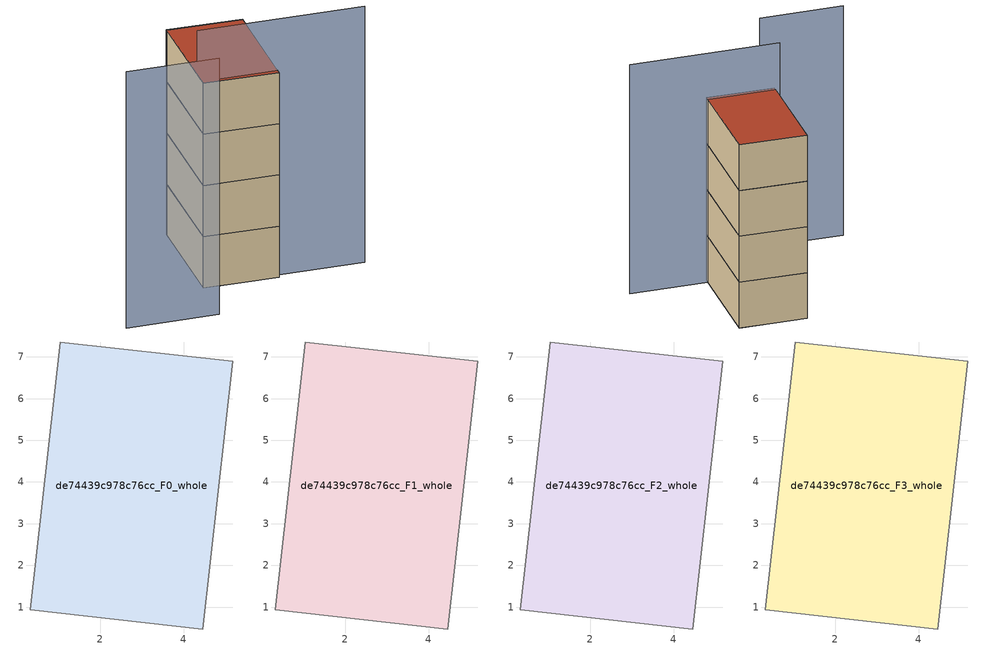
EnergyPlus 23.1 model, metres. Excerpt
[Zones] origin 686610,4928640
de74439c978c76cc_F0_whole
 floor ground (EU_floor_Construction): 4.46,0.47 5.18,6.89 1.04,7.36 0.32,0.93 z0
 wall adiabatic (EU_wall_Construction): 0.32,0.93 1.04,7.36 5.18,6.89 4.46,0.47 0.32,0.93 z0:3
de74439c978c76cc_F1_whole
 floor to de74439c978c76cc_F0_whole (EU_floor_Construction): 4.46,0.47 5.17,6.89 1.04,7.36 0.32,0.93 z3
 wall adiabatic (EU_wall_Construction): 0.32,0.93 1.04,7.36 5.18,6.89 4.46,0.47 0.32,0.93 z3:6
de74439c978c76cc_F2_whole
 floor to de74439c978c76cc_F1_whole (EU_floor_Construction): 4.46,0.47 5.17,6.89 1.04,7.36 0.32,0.93 z6
 wall adiabatic (EU_wall_Construction): 0.32,0.93 1.04,7.36 5.18,6.89 4.46,0.47 0.32,0.93 z6:9
de74439c978c76cc_F3_whole
 floor to de74439c978c76cc_F2_whole (EU_floor_Construction): 4.46,0.47 5.17,6.89 1.04,7.36 0.32,0.93 z9
 wall adiabatic (EU_wall_Construction): 0.32,0.93 1.04,7.36 5.18,6.89 4.46,0.47 0.32,0.93 z9:12
 roof outside (EU_roof_Construction): 5.18,6.89 4.46,0.47 0.32,0.93 1.04,7.36 z12
shading: -0.11,-2.19 -5.21,-1.68 / 9.27,0.3 0.09,1.19 z0:15
[Building]
EU S2 Campaign: North Axis=0; Terrain=City; Solar Distribution=FullExterior
[Site:Location]
Bologna: Latitude=44.5; Longitude=11.25; Time Zone=1; Elevation=37
[SizingPeriod:WeatherFileDays]
AnnualSizingPeriod: Begin Month=1; Begin Day of Month=1; End Month=12; End Day of Month=31; Day of Week for Start Day=Monday; Use Weather File Daylight Saving Period=No; Use Weather File Rain and Snow Indicators=No
[MATERIAL]
EU_InternalMass_Material: Roughness=MediumRough; Thickness=0.1; Conductivity=1; Density=1800; Specific Heat=900; Thermal Absorptance=0.9; Solar Absorptance=0.7; Visible Absorptance=0.7
[MATERIAL:NOMASS] Roughness=MediumRough; Thermal Absorptance=0.9; Solar Absorptance=0.7; Visible Absorptance=0.7
Name | Thermal Resistance
EU_wall_NoMass | 0.937881
EU_roof_NoMass | 0.548572
EU_floor_NoMass | 0.71348
[CONSTRUCTION]
EU_wall_Construction: EU_wall_NoMass
EU_roof_Construction: EU_roof_NoMass
EU_floor_Construction: EU_floor_NoMass
EU_InternalMass_Construction: EU_InternalMass_Material
[ZONE] Type=1; Multiplier=1; Ceiling Height=autocalculate; Floor Area=autocalculate; Part of Total Floor Area=Yes
Name | Volume
de74439c978c76cc_F0_whole | 80.6272
de74439c978c76cc_F1_whole; de74439c978c76cc_F2_whole; de74439c978c76cc_F3_whole | 80.6265
[INTERNALMASS] Construction=EU_InternalMass_Construction; Surface Area=26.8756
Name | Zone or ZoneList
de74439c978c76cc_F0_whole_EU_InternalMass | de74439c978c76cc_F0_whole
de74439c978c76cc_F1_whole_EU_InternalMass | de74439c978c76cc_F1_whole
de74439c978c76cc_F2_whole_EU_InternalMass | de74439c978c76cc_F2_whole
de74439c978c76cc_F3_whole_EU_InternalMass | de74439c978c76cc_F3_whole
[OTHEREQUIPMENT] Fuel Type=Electricity; Design Level Calculation Method=Watts/Area; Power per Zone Floor Area=1; Fraction Latent=0; Fraction Radiant=0; Fraction Lost=0; Carbon Dioxide Generation Rate=0; EndUse Subcategory=EU_Step8_InternalGains
Name | Zone or ZoneList or Space or SpaceList | Schedule
EU_Step8_InternalGain_de74439c978c76cc_F0_whole_f000 | de74439c978c76cc_F0_whole | EU_Step8_GainSchedule_de74439c978c76cc_F0_whole_f000
EU_Step8_InternalGain_de74439c978c76cc_F1_whole_f000 | de74439c978c76cc_F1_whole | EU_Step8_GainSchedule_de74439c978c76cc_F1_whole_f000
EU_Step8_InternalGain_de74439c978c76cc_F2_whole_f000 | de74439c978c76cc_F2_whole | EU_Step8_GainSchedule_de74439c978c76cc_F2_whole_f000
EU_Step8_InternalGain_de74439c978c76cc_F3_whole_f000 | de74439c978c76cc_F3_whole | EU_Step8_GainSchedule_de74439c978c76cc_F3_whole_f000
[ZONEVENTILATION:DESIGNFLOWRATE] Schedule=EU_AlwaysOn; Design Flow Rate Calculation Method=AirChanges/Hour; Air Changes per Hour=0.687892; Ventilation Type=Natural; Fan Pressure Rise=0; Fan Total Efficiency=1; Constant Term Coefficient=1; Temperature Term Coefficient=0; Velocity Term Coefficient=0; Velocity Squared Term Coefficient=0; Minimum Indoor Temperature=-100; Maximum Indoor Temperature=100; Delta Temperature=-100; Minimum Outdoor Temperature=-100; Maximum Outdoor Temperature=100; Maximum Wind Speed=40
Name | Zone or ZoneList or Space or SpaceList
EU_ConstantAir_de74439c978c76cc_F0_whole | de74439c978c76cc_F0_whole
EU_ConstantAir_de74439c978c76cc_F1_whole | de74439c978c76cc_F1_whole
EU_ConstantAir_de74439c978c76cc_F2_whole | de74439c978c76cc_F2_whole
EU_ConstantAir_de74439c978c76cc_F3_whole | de74439c978c76cc_F3_whole
[HVACTEMPLATE:THERMOSTAT] Constant Heating Setpoint=20; Constant Cooling Setpoint=50
EU_HeatOnly_de74439c978c76cc_F0_whole; EU_HeatOnly_de74439c978c76cc_F1_whole; EU_HeatOnly_de74439c978c76cc_F2_whole; EU_HeatOnly_de74439c978c76cc_F3_whole
[HVACTEMPLATE:ZONE:IDEALLOADSAIRSYSTEM] System Availability Schedule=EU_AlwaysOn; Maximum Heating Supply Air Temperature=50; Minimum Cooling Supply Air Temperature=13; Maximum Heating Supply Air Humidity Ratio=0.0156; Minimum Cooling Supply Air Humidity Ratio=0.0077; Heating Limit=NoLimit; Cooling Limit=NoLimit; Heating Availability Schedule=EU_AlwaysOn; Cooling Availability Schedule=EU_CoolingOff; Dehumidification Control Type=ConstantSensibleHeatRatio; Cooling Sensible Heat Ratio=0.7; Dehumidification Setpoint=60; Humidification Control Type=None; Humidification Setpoint=30; Outdoor Air Method=None; Outdoor Air Flow Rate per Person=0.00944; Outdoor Air Flow Rate per Zone Floor Area=0; Outdoor Air Flow Rate per Zone=0; Demand Controlled Ventilation Type=None; Outdoor Air Economizer Type=NoEconomizer; Heat Recovery Type=None; Sensible Heat Recovery Effectiveness=0.7; Latent Heat Recovery Effectiveness=0.65
Name | Template Thermostat
de74439c978c76cc_F0_whole | EU_HeatOnly_de74439c978c76cc_F0_whole
de74439c978c76cc_F1_whole | EU_HeatOnly_de74439c978c76cc_F1_whole
de74439c978c76cc_F2_whole | EU_HeatOnly_de74439c978c76cc_F2_whole
de74439c978c76cc_F3_whole | EU_HeatOnly_de74439c978c76cc_F3_whole
[SIZING:ZONE] Zone Cooling Design Supply Air Temperature Input Method=SupplyAirTemperature; Zone Cooling Design Supply Air Temperature=13; Zone Heating Design Supply Air Temperature Input Method=SupplyAirTemperature; Zone Heating Design Supply Air Temperature=50; Zone Cooling Design Supply Air Humidity Ratio=0.008; Zone Heating Design Supply Air Humidity Ratio=0.008; Cooling Design Air Flow Method=DesignDay; Cooling Design Air Flow Rate=0; Cooling Minimum Air Flow per Zone Floor Area=0.000762; Cooling Minimum Air Flow=0; Cooling Minimum Air Flow Fraction=0.2; Heating Design Air Flow Method=DesignDay; Heating Design Air Flow Rate=0; Heating Maximum Air Flow per Zone Floor Area=0.002032; Heating Maximum Air Flow=0.141576; Heating Maximum Air Flow Fraction=0.3; Account for Dedicated Outdoor Air System=No; Dedicated Outdoor Air System Control Strategy=NeutralSupplyAir; Dedicated Outdoor Air Low Setpoint Temperature for Design=autosize; Dedicated Outdoor Air High Setpoint Temperature for Design=autosize; Zone Load Sizing Method=Sensible Load Only No Latent Load; Zone Latent Cooling Design Supply Air Humidity Ratio Input Method=HumidityRatioDifference; Zone Cooling Design Supply Air Humidity Ratio Difference=0.005; Zone Latent Heating Design Supply Air Humidity Ratio Input Method=HumidityRatioDifference; Zone Humidification Design Supply Air Humidity Ratio Difference=0.005
de74439c978c76cc_F0_whole; de74439c978c76cc_F1_whole; de74439c978c76cc_F2_whole; de74439c978c76cc_F3_whole
[SCHEDULE:CONSTANT]
Name | Hourly Value
EU_AlwaysOn | 1
EU_CoolingOff | 0
[SCHEDULE:FILE] Column Number=1; Rows to Skip at Top=0; Number of Hours of Data=8760; Column Separator=Comma; Interpolate to Timestep=No; Minutes per Item=60; Adjust Schedule for Daylight Savings=Yes
Name | File
EU_Step8_GainSchedule_de74439c978c76cc_F0_whole_f000 | ../../schedules/de74439c978c76cc/de74439c978c76cc_F0_whole_f000_gain.csv
EU_Step8_GainSchedule_de74439c978c76cc_F1_whole_f000 | ../../schedules/de74439c978c76cc/de74439c978c76cc_F1_whole_f000_gain.csv
EU_Step8_GainSchedule_de74439c978c76cc_F2_whole_f000 | ../../schedules/de74439c978c76cc/de74439c978c76cc_F2_whole_f000_gain.csv
EU_Step8_GainSchedule_de74439c978c76cc_F3_whole_f000 | ../../schedules/de74439c978c76cc/de74439c978c76cc_F3_whole_f000_gain.csv
